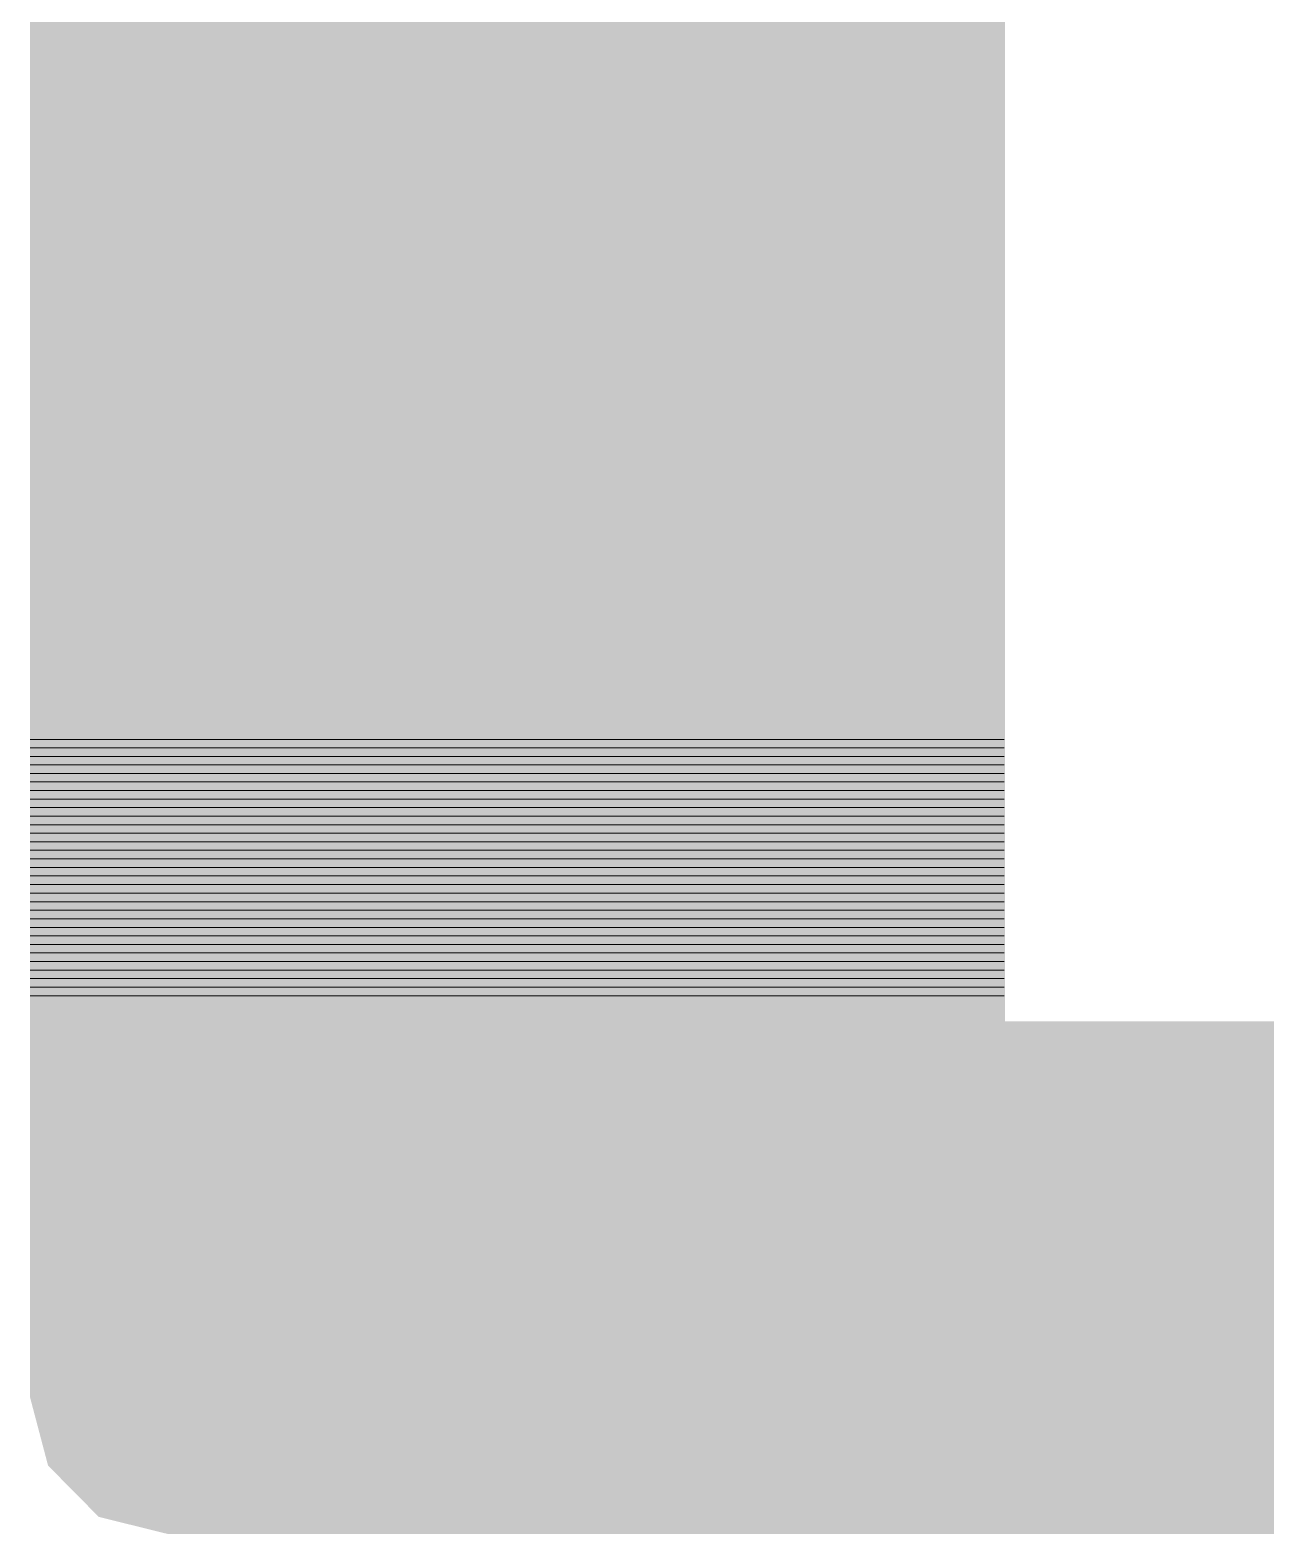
# Model space of a CAD drawing. Header units: inches. Extents: x 0.9 to 46, y 0.8 to 32.4.
# Drawn here: x 43.4508 to 43.6918, y 24.0329 to 24.3262 of the extents above; entities that cross this region are included whole.
import ezdxf

# ---------------------------------------------------------------- set-up
doc = ezdxf.new("R2010")
doc.units = ezdxf.units.IN
doc.header["$MEASUREMENT"] = 0
doc.layers.add('PDF_Geometry', color=7, linetype='Continuous')
doc.layers.add('PDF_Solid Fills', color=7, linetype='Continuous')

msp = doc.modelspace()

# ---------------------------------------------------------------- linework, layer by layer
at = {"layer": 'PDF_Geometry', "lineweight": 20}
for points in [[(43.45078, 24.18787), (43.64078, 24.18787)], [(43.45078, 24.18787), (43.64078, 24.18787)], [(43.45078, 24.18621), (43.64078, 24.18621)], [(43.45078, 24.18621), (43.64078, 24.18621)], [(43.45078, 24.18455), (43.64078, 24.18455)], [(43.45078, 24.18455), (43.64078, 24.18455)], [(43.45078, 24.18455), (43.64078, 24.18455)], [(43.45078, 24.18455), (43.64078, 24.18455)], [(43.45078, 24.1829), (43.64078, 24.1829)], [(43.45078, 24.1829), (43.64078, 24.1829)], [(43.45078, 24.18121), (43.64078, 24.18121)], [(43.45078, 24.18121), (43.64078, 24.18121)], [(43.45078, 24.17958), (43.64078, 24.17958)], [(43.45078, 24.17958), (43.64078, 24.17958)], [(43.45078, 24.17958), (43.64078, 24.17958)], [(43.45078, 24.17958), (43.64078, 24.17958)], [(43.45078, 24.17789), (43.64078, 24.17789)], [(43.45078, 24.17789), (43.64078, 24.17789)], [(43.45078, 24.17623), (43.64078, 24.17623)], [(43.45078, 24.17623), (43.64078, 24.17623)], [(43.45078, 24.17457), (43.64078, 24.17457)], [(43.45078, 24.17457), (43.64078, 24.17457)], [(43.45078, 24.17457), (43.64078, 24.17457)], [(43.45078, 24.17457), (43.64078, 24.17457)], [(43.45078, 24.17291), (43.64078, 24.17291)], [(43.45078, 24.17291), (43.64078, 24.17291)], [(43.45078, 24.17122), (43.64078, 24.17122)], [(43.45078, 24.17122), (43.64078, 24.17122)], [(43.45078, 24.17122), (43.64078, 24.17122)], [(43.45078, 24.17122), (43.64078, 24.17122)], [(43.45078, 24.16956), (43.64078, 24.16956)], [(43.45078, 24.16956), (43.64078, 24.16956)], [(43.45078, 24.16956), (43.64078, 24.16956)], [(43.45078, 24.16956), (43.64078, 24.16956)], [(43.45078, 24.1679), (43.64078, 24.1679)], [(43.45078, 24.1679), (43.64078, 24.1679)], [(43.45078, 24.16624), (43.64078, 24.16624)], [(43.45078, 24.16624), (43.64078, 24.16624)], [(43.45078, 24.16624), (43.64078, 24.16624)], [(43.45078, 24.16624), (43.64078, 24.16624)], [(43.45078, 24.16455), (43.64078, 24.16455)], [(43.45078, 24.16455), (43.64078, 24.16455)], [(43.45078, 24.16455), (43.64078, 24.16455)], [(43.45078, 24.16455), (43.64078, 24.16455)], [(43.45078, 24.16289), (43.64078, 24.16289)], [(43.45078, 24.16289), (43.64078, 24.16289)], [(43.45078, 24.16123), (43.64078, 24.16123)], [(43.45078, 24.16123), (43.64078, 24.16123)], [(43.45078, 24.16123), (43.64078, 24.16123)], [(43.45078, 24.16123), (43.64078, 24.16123)], [(43.45078, 24.15957), (43.64078, 24.15957)], [(43.45078, 24.15957), (43.64078, 24.15957)], [(43.45078, 24.15957), (43.64078, 24.15957)], [(43.45078, 24.15957), (43.64078, 24.15957)], [(43.45078, 24.15788), (43.64078, 24.15788)], [(43.45078, 24.15788), (43.64078, 24.15788)], [(43.45078, 24.15788), (43.64078, 24.15788)], [(43.45078, 24.15788), (43.64078, 24.15788)], [(43.45078, 24.15622), (43.64078, 24.15622)], [(43.45078, 24.15622), (43.64078, 24.15622)], [(43.45078, 24.15622), (43.64078, 24.15622)], [(43.45078, 24.15622), (43.64078, 24.15622)], [(43.45078, 24.15622), (43.64078, 24.15622)], [(43.45078, 24.15622), (43.64078, 24.15622)], [(43.45078, 24.15456), (43.64078, 24.15456)], [(43.45078, 24.15456), (43.64078, 24.15456)], [(43.45078, 24.15456), (43.64078, 24.15456)], [(43.45078, 24.15456), (43.64078, 24.15456)], [(43.45078, 24.1529), (43.64078, 24.1529)], [(43.45078, 24.1529), (43.64078, 24.1529)], [(43.45078, 24.1529), (43.64078, 24.1529)], [(43.45078, 24.1529), (43.64078, 24.1529)], [(43.45078, 24.15121), (43.64078, 24.15121)], [(43.45078, 24.15121), (43.64078, 24.15121)], [(43.45078, 24.15121), (43.64078, 24.15121)], [(43.45078, 24.15121), (43.64078, 24.15121)], [(43.45078, 24.15121), (43.64078, 24.15121)], [(43.45078, 24.15121), (43.64078, 24.15121)], [(43.45078, 24.14956), (43.64078, 24.14956)], [(43.45078, 24.14956), (43.64078, 24.14956)], [(43.45078, 24.14956), (43.64078, 24.14956)], [(43.45078, 24.14956), (43.64078, 24.14956)], [(43.45078, 24.1479), (43.64078, 24.1479)], [(43.45078, 24.1479), (43.64078, 24.1479)], [(43.45078, 24.1479), (43.64078, 24.1479)], [(43.45078, 24.1479), (43.64078, 24.1479)], [(43.45078, 24.1479), (43.64078, 24.1479)], [(43.45078, 24.1479), (43.64078, 24.1479)], [(43.45078, 24.14624), (43.64078, 24.14624)], [(43.45078, 24.14624), (43.64078, 24.14624)], [(43.45078, 24.14624), (43.64078, 24.14624)], [(43.45078, 24.14624), (43.64078, 24.14624)], [(43.45078, 24.14624), (43.64078, 24.14624)], [(43.45078, 24.14624), (43.64078, 24.14624)], [(43.45078, 24.14455), (43.64078, 24.14455)], [(43.45078, 24.14455), (43.64078, 24.14455)], [(43.45078, 24.14455), (43.64078, 24.14455)], [(43.45078, 24.14455), (43.64078, 24.14455)], [(43.45078, 24.14455), (43.64078, 24.14455)], [(43.45078, 24.14455), (43.64078, 24.14455)], [(43.45078, 24.14455), (43.64078, 24.14455)], [(43.45078, 24.14455), (43.64078, 24.14455)], [(43.45078, 24.14289), (43.64078, 24.14289)], [(43.45078, 24.14289), (43.64078, 24.14289)], [(43.45078, 24.14289), (43.64078, 24.14289)], [(43.45078, 24.14289), (43.64078, 24.14289)], [(43.45078, 24.14289), (43.64078, 24.14289)], [(43.45078, 24.14289), (43.64078, 24.14289)], [(43.45078, 24.14123), (43.64078, 24.14123)], [(43.45078, 24.14123), (43.64078, 24.14123)], [(43.45078, 24.14123), (43.64078, 24.14123)], [(43.45078, 24.14123), (43.64078, 24.14123)], [(43.45078, 24.14123), (43.64078, 24.14123)], [(43.45078, 24.14123), (43.64078, 24.14123)], [(43.45078, 24.14123), (43.64078, 24.14123)], [(43.45078, 24.14123), (43.64078, 24.14123)], [(43.45078, 24.13957), (43.64078, 24.13957)], [(43.45078, 24.13957), (43.64078, 24.13957)], [(43.45078, 24.13957), (43.64078, 24.13957)], [(43.45078, 24.13957), (43.64078, 24.13957)], [(43.45078, 24.13957), (43.64078, 24.13957)], [(43.45078, 24.13957), (43.64078, 24.13957)], [(43.45078, 24.13957), (43.64078, 24.13957)], [(43.45078, 24.13957), (43.64078, 24.13957)], [(43.45078, 24.13957), (43.64078, 24.13957)], [(43.45078, 24.13957), (43.64078, 24.13957)], [(43.45078, 24.13788), (43.64078, 24.13788)], [(43.45078, 24.13788), (43.64078, 24.13788)], [(43.45078, 24.13788), (43.64078, 24.13788)], [(43.45078, 24.13788), (43.64078, 24.13788)], [(43.45078, 24.13788), (43.64078, 24.13788)], [(43.45078, 24.13788), (43.64078, 24.13788)], [(43.45078, 24.13788), (43.64078, 24.13788)], [(43.45078, 24.13788), (43.64078, 24.13788)], [(43.45078, 24.13788), (43.64078, 24.13788)], [(43.45078, 24.13788), (43.64078, 24.13788)]]:
    msp.add_lwpolyline(points, close=True, dxfattribs=at)
at = {"layer": 'PDF_Solid Fills', "color": 251, "lineweight": 20, "true_color": 0x4d4d4d, "transparency": 33554559}
for points in [[(43.45078, 24.32788), (43.45078, 24.32456), (43.64094, 24.32456)], [(43.45078, 24.32788), (43.64094, 24.32788), (43.64094, 24.32456)], [(43.45078, 24.32456), (43.45078, 24.31955), (43.64094, 24.31955)], [(43.45078, 24.32456), (43.64094, 24.32456), (43.64094, 24.31955)], [(43.45078, 24.31955), (43.45078, 24.31789), (43.64094, 24.31789)], [(43.45078, 24.31955), (43.64094, 24.31955), (43.64094, 24.31789)], [(43.45078, 24.31789), (43.45078, 24.31454), (43.64094, 24.31454)], [(43.45078, 24.31789), (43.64094, 24.31789), (43.64094, 24.31454)], [(43.45078, 24.31454), (43.45078, 24.31288), (43.64094, 24.31288)], [(43.45078, 24.31454), (43.64094, 24.31454), (43.64094, 24.31288)], [(43.45078, 24.31288), (43.45078, 24.31122), (43.64094, 24.31122)], [(43.45078, 24.31288), (43.64094, 24.31288), (43.64094, 24.31122)], [(43.45078, 24.31122), (43.45078, 24.30956), (43.64094, 24.30956)], [(43.45078, 24.31122), (43.64094, 24.31122), (43.64094, 24.30956)], [(43.45078, 24.30956), (43.45078, 24.30621), (43.64094, 24.30621)], [(43.45078, 24.30956), (43.64094, 24.30956), (43.64094, 24.30621)], [(43.45078, 24.30621), (43.45078, 24.30455), (43.64094, 24.30455)], [(43.45078, 24.30621), (43.64094, 24.30621), (43.64094, 24.30455)], [(43.45078, 24.30455), (43.45078, 24.30289), (43.64094, 24.30289)], [(43.45078, 24.30455), (43.64094, 24.30455), (43.64094, 24.30289)], [(43.45078, 24.30289), (43.45078, 24.29954), (43.64094, 24.29954)], [(43.45078, 24.30289), (43.64094, 24.30289), (43.64094, 24.29954)], [(43.45078, 24.29954), (43.45078, 24.29788), (43.64094, 24.29788)], [(43.45078, 24.29954), (43.64094, 24.29954), (43.64094, 24.29788)], [(43.45078, 24.29788), (43.45078, 24.29622), (43.64094, 24.29622)], [(43.45078, 24.29788), (43.64094, 24.29788), (43.64094, 24.29622)], [(43.45078, 24.29622), (43.45078, 24.29288), (43.64094, 24.29288)], [(43.45078, 24.29622), (43.64094, 24.29622), (43.64094, 24.29288)], [(43.45078, 24.29288), (43.45078, 24.29122), (43.64094, 24.29122)], [(43.45078, 24.29288), (43.64094, 24.29288), (43.64094, 24.29122)], [(43.45078, 24.29122), (43.45078, 24.28956), (43.64094, 24.28956)], [(43.45078, 24.29122), (43.64094, 24.29122), (43.64094, 24.28956)], [(43.45078, 24.28956), (43.45078, 24.2879), (43.64094, 24.2879)], [(43.45078, 24.28956), (43.64094, 24.28956), (43.64094, 24.2879)], [(43.45078, 24.2879), (43.45078, 24.28455), (43.64094, 24.28455)], [(43.45078, 24.2879), (43.64094, 24.2879), (43.64094, 24.28455)], [(43.45078, 24.28455), (43.45078, 24.28289), (43.64094, 24.28289)], [(43.45078, 24.28455), (43.64094, 24.28455), (43.64094, 24.28289)], [(43.45078, 24.28289), (43.45078, 24.28123), (43.64094, 24.28123)], [(43.45078, 24.28289), (43.64094, 24.28289), (43.64094, 24.28123)], [(43.45078, 24.28123), (43.45078, 24.27788), (43.64094, 24.27788)], [(43.45078, 24.28123), (43.64094, 24.28123), (43.64094, 24.27788)], [(43.45078, 24.27788), (43.45078, 24.27622), (43.64094, 24.27622)], [(43.45078, 24.27788), (43.64094, 24.27788), (43.64094, 24.27622)], [(43.45078, 24.27622), (43.45078, 24.27456), (43.64094, 24.27456)], [(43.45078, 24.27622), (43.64094, 24.27622), (43.64094, 24.27456)], [(43.45078, 24.27456), (43.45078, 24.2729), (43.64094, 24.2729)], [(43.45078, 24.27456), (43.64094, 24.27456), (43.64094, 24.2729)], [(43.45078, 24.2729), (43.45078, 24.26955), (43.64094, 24.26955)], [(43.45078, 24.2729), (43.64094, 24.2729), (43.64094, 24.26955)], [(43.45078, 24.26955), (43.45078, 24.26789), (43.64094, 24.26789)], [(43.45078, 24.26955), (43.64094, 24.26955), (43.64094, 24.26789)], [(43.45078, 24.26789), (43.45078, 24.26623), (43.64094, 24.26623)], [(43.45078, 24.26789), (43.64094, 24.26789), (43.64094, 24.26623)], [(43.45078, 24.26623), (43.45078, 24.26457), (43.64094, 24.26457)], [(43.45078, 24.26623), (43.64094, 24.26623), (43.64094, 24.26457)], [(43.45078, 24.26457), (43.45078, 24.26288), (43.64094, 24.26288)], [(43.45078, 24.26457), (43.64094, 24.26457), (43.64094, 24.26288)], [(43.45078, 24.26288), (43.45078, 24.25957), (43.64094, 24.25957)], [(43.45078, 24.26288), (43.64094, 24.26288), (43.64094, 24.25957)], [(43.45078, 24.25957), (43.45078, 24.25791), (43.64094, 24.25791)], [(43.45078, 24.25957), (43.64094, 24.25957), (43.64094, 24.25791)], [(43.45078, 24.25791), (43.45078, 24.25622), (43.64094, 24.25622)], [(43.45078, 24.25791), (43.64094, 24.25791), (43.64094, 24.25622)], [(43.45078, 24.25622), (43.45078, 24.25456), (43.64094, 24.25456)], [(43.45078, 24.25622), (43.64094, 24.25622), (43.64094, 24.25456)], [(43.45078, 24.25456), (43.45078, 24.2529), (43.64094, 24.2529)], [(43.45078, 24.25456), (43.64094, 24.25456), (43.64094, 24.2529)], [(43.45078, 24.2529), (43.45078, 24.24955), (43.64094, 24.24955)], [(43.45078, 24.2529), (43.64094, 24.2529), (43.64094, 24.24955)], [(43.45078, 24.24955), (43.45078, 24.24789), (43.64094, 24.24789)], [(43.45078, 24.24955), (43.64094, 24.24955), (43.64094, 24.24789)], [(43.45078, 24.24789), (43.45078, 24.24623), (43.64094, 24.24623)], [(43.45078, 24.24789), (43.64094, 24.24789), (43.64094, 24.24623)], [(43.45078, 24.24623), (43.45078, 24.24457), (43.64094, 24.24457)], [(43.45078, 24.24623), (43.64094, 24.24623), (43.64094, 24.24457)], [(43.45078, 24.24457), (43.45078, 24.24288), (43.64094, 24.24288)], [(43.45078, 24.24457), (43.64094, 24.24457), (43.64094, 24.24288)], [(43.45078, 24.24288), (43.45078, 24.23956), (43.64094, 24.23956)], [(43.45078, 24.24288), (43.64094, 24.24288), (43.64094, 24.23956)], [(43.45078, 24.23956), (43.45078, 24.2379), (43.64094, 24.2379)], [(43.45078, 24.23956), (43.64094, 24.23956), (43.64094, 24.2379)], [(43.45078, 24.2379), (43.45078, 24.23621), (43.64094, 24.23621)], [(43.45078, 24.2379), (43.64094, 24.2379), (43.64094, 24.23621)], [(43.45078, 24.23621), (43.45078, 24.23455), (43.64094, 24.23455)], [(43.45078, 24.23621), (43.64094, 24.23621), (43.64094, 24.23455)], [(43.45078, 24.23455), (43.45078, 24.23289), (43.64094, 24.23289)], [(43.45078, 24.23455), (43.64094, 24.23455), (43.64094, 24.23289)], [(43.45078, 24.23289), (43.45078, 24.23123), (43.64094, 24.23123)], [(43.45078, 24.23289), (43.64094, 24.23289), (43.64094, 24.23123)], [(43.45078, 24.23123), (43.45078, 24.22954), (43.64094, 24.22954)], [(43.45078, 24.23123), (43.64094, 24.23123), (43.64094, 24.22954)], [(43.45078, 24.22954), (43.45078, 24.22788), (43.64094, 24.22788)], [(43.45078, 24.22954), (43.64094, 24.22954), (43.64094, 24.22788)], [(43.45078, 24.22788), (43.45078, 24.22456), (43.64094, 24.22456)], [(43.45078, 24.22788), (43.64094, 24.22788), (43.64094, 24.22456)], [(43.45078, 24.22456), (43.45078, 24.22287), (43.64094, 24.22287)], [(43.45078, 24.22456), (43.64094, 24.22456), (43.64094, 24.22287)], [(43.45078, 24.22287), (43.45078, 24.22122), (43.64094, 24.22122)], [(43.45078, 24.22287), (43.64094, 24.22287), (43.64094, 24.22122)], [(43.45078, 24.22122), (43.45078, 24.21956), (43.64094, 24.21956)], [(43.45078, 24.22122), (43.64094, 24.22122), (43.64094, 24.21956)], [(43.45078, 24.21956), (43.45078, 24.2179), (43.64094, 24.2179)], [(43.45078, 24.21956), (43.64094, 24.21956), (43.64094, 24.2179)], [(43.45078, 24.2179), (43.45078, 24.21624), (43.64094, 24.21624)], [(43.45078, 24.2179), (43.64094, 24.2179), (43.64094, 24.21624)], [(43.45078, 24.21624), (43.45078, 24.21455), (43.64094, 24.21455)], [(43.45078, 24.21624), (43.64094, 24.21624), (43.64094, 24.21455)], [(43.45078, 24.21455), (43.45078, 24.21289), (43.64094, 24.21289)], [(43.45078, 24.21455), (43.64094, 24.21455), (43.64094, 24.21289)], [(43.45078, 24.21289), (43.45078, 24.21123), (43.64094, 24.21123)], [(43.45078, 24.21289), (43.64094, 24.21289), (43.64094, 24.21123)], [(43.45078, 24.21123), (43.45078, 24.20957), (43.64094, 24.20957)], [(43.45078, 24.21123), (43.64094, 24.21123), (43.64094, 24.20957)], [(43.45078, 24.20957), (43.45078, 24.20788), (43.64094, 24.20788)], [(43.45078, 24.20957), (43.64094, 24.20957), (43.64094, 24.20788)], [(43.45078, 24.20788), (43.45078, 24.20622), (43.64094, 24.20622)], [(43.45078, 24.20788), (43.64094, 24.20788), (43.64094, 24.20622)], [(43.45078, 24.20622), (43.45078, 24.20456), (43.64094, 24.20456)], [(43.45078, 24.20622), (43.64094, 24.20622), (43.64094, 24.20456)], [(43.45078, 24.20456), (43.45078, 24.2029), (43.64094, 24.2029)], [(43.45078, 24.20456), (43.64094, 24.20456), (43.64094, 24.2029)], [(43.45078, 24.2029), (43.45078, 24.20121), (43.64094, 24.20121)], [(43.45078, 24.2029), (43.64094, 24.2029), (43.64094, 24.20121)], [(43.45078, 24.20121), (43.45078, 24.19955), (43.64094, 24.19955)], [(43.45078, 24.20121), (43.64094, 24.20121), (43.64094, 24.19955)], [(43.45078, 24.19955), (43.45078, 24.19789), (43.64094, 24.19789)], [(43.45078, 24.19955), (43.64094, 24.19955), (43.64094, 24.19789)], [(43.45078, 24.19789), (43.45078, 24.19623), (43.64094, 24.19623)], [(43.45078, 24.19789), (43.64094, 24.19789), (43.64094, 24.19623)], [(43.45078, 24.19623), (43.45078, 24.19454), (43.64094, 24.19454)], [(43.45078, 24.19623), (43.64094, 24.19623), (43.64094, 24.19454)], [(43.45078, 24.19454), (43.45078, 24.19288), (43.64094, 24.19288)], [(43.45078, 24.19454), (43.64094, 24.19454), (43.64094, 24.19288)], [(43.45078, 24.19288), (43.45078, 24.19122), (43.64094, 24.19122)], [(43.45078, 24.19288), (43.64094, 24.19288), (43.64094, 24.19122)], [(43.45078, 24.19122), (43.45078, 24.18957), (43.64094, 24.18957)], [(43.45078, 24.19122), (43.64094, 24.19122), (43.64094, 24.18957)], [(43.45078, 24.18957), (43.45078, 24.18787), (43.64094, 24.18787)], [(43.45078, 24.18957), (43.64094, 24.18957), (43.64094, 24.18787)], [(43.45078, 24.18787), (43.45078, 24.18621), (43.64094, 24.18621)], [(43.45078, 24.18787), (43.64094, 24.18787), (43.64094, 24.18621)], [(43.45078, 24.18621), (43.45078, 24.18455), (43.64094, 24.18455)], [(43.45078, 24.18621), (43.64094, 24.18621), (43.64094, 24.18455)], [(43.45078, 24.18455), (43.45078, 24.1829), (43.64094, 24.1829)], [(43.45078, 24.18455), (43.64094, 24.18455), (43.64094, 24.1829)], [(43.45078, 24.1829), (43.45078, 24.18121), (43.64094, 24.18121)], [(43.45078, 24.1829), (43.64094, 24.1829), (43.64094, 24.18121)], [(43.45078, 24.18121), (43.45078, 24.17958), (43.64094, 24.17958)], [(43.45078, 24.18121), (43.64094, 24.18121), (43.64094, 24.17958)], [(43.45078, 24.17958), (43.45078, 24.17789), (43.64094, 24.17789)], [(43.45078, 24.17958), (43.64094, 24.17958), (43.64094, 24.17789)], [(43.45078, 24.17789), (43.45078, 24.17623), (43.64094, 24.17623)], [(43.45078, 24.17789), (43.64094, 24.17789), (43.64094, 24.17623)], [(43.45078, 24.17623), (43.45078, 24.17457), (43.64094, 24.17457)], [(43.45078, 24.17623), (43.64094, 24.17623), (43.64094, 24.17457)], [(43.45078, 24.17457), (43.45078, 24.17291), (43.64094, 24.17291)], [(43.45078, 24.17457), (43.64094, 24.17457), (43.64094, 24.17291)], [(43.45078, 24.17291), (43.45078, 24.17122), (43.64094, 24.17122)], [(43.45078, 24.17291), (43.64094, 24.17291), (43.64094, 24.17122)], [(43.45078, 24.17122), (43.45078, 24.16956), (43.64094, 24.16956)], [(43.45078, 24.17122), (43.64094, 24.17122), (43.64094, 24.16956)], [(43.45078, 24.16956), (43.45078, 24.1679), (43.64094, 24.1679)], [(43.45078, 24.16956), (43.64094, 24.16956), (43.64094, 24.1679)], [(43.45078, 24.1679), (43.45078, 24.16624), (43.64094, 24.16624)], [(43.45078, 24.1679), (43.64094, 24.1679), (43.64094, 24.16624)], [(43.45078, 24.16624), (43.45078, 24.16455), (43.64094, 24.16455)], [(43.45078, 24.16624), (43.64094, 24.16624), (43.64094, 24.16455)], [(43.45078, 24.16455), (43.45078, 24.16289), (43.64094, 24.16289)], [(43.45078, 24.16455), (43.64094, 24.16455), (43.64094, 24.16289)], [(43.45078, 24.16289), (43.45078, 24.16123), (43.64094, 24.16123)], [(43.45078, 24.16289), (43.64094, 24.16289), (43.64094, 24.16123)], [(43.45078, 24.16123), (43.45078, 24.15957), (43.64094, 24.15957)], [(43.45078, 24.16123), (43.64094, 24.16123), (43.64094, 24.15957)], [(43.45078, 24.15957), (43.45078, 24.15788), (43.64094, 24.15788)], [(43.45078, 24.15957), (43.64094, 24.15957), (43.64094, 24.15788)], [(43.45078, 24.15788), (43.45078, 24.15622), (43.64094, 24.15622)], [(43.45078, 24.15788), (43.64094, 24.15788), (43.64094, 24.15622)], [(43.45078, 24.15622), (43.45078, 24.15456), (43.64094, 24.15456)], [(43.45078, 24.15622), (43.64094, 24.15622), (43.64094, 24.15456)], [(43.45078, 24.15456), (43.45078, 24.1529), (43.64094, 24.1529)], [(43.45078, 24.15456), (43.64094, 24.15456), (43.64094, 24.1529)], [(43.45078, 24.1529), (43.45078, 24.15121), (43.64094, 24.15121)], [(43.45078, 24.1529), (43.64094, 24.1529), (43.64094, 24.15121)], [(43.45078, 24.15121), (43.45078, 24.14956), (43.64094, 24.14956)], [(43.45078, 24.15121), (43.64094, 24.15121), (43.64094, 24.14956)], [(43.45078, 24.14956), (43.45078, 24.1479), (43.64094, 24.1479)], [(43.45078, 24.14956), (43.64094, 24.14956), (43.64094, 24.1479)], [(43.45078, 24.1479), (43.45078, 24.14624), (43.64094, 24.14624)], [(43.45078, 24.1479), (43.64094, 24.1479), (43.64094, 24.14624)], [(43.45078, 24.14624), (43.45078, 24.14455), (43.64094, 24.14455)], [(43.45078, 24.14624), (43.64094, 24.14624), (43.64094, 24.14455)], [(43.45078, 24.14455), (43.45078, 24.14289), (43.64094, 24.14289)], [(43.45078, 24.14455), (43.64094, 24.14455), (43.64094, 24.14289)], [(43.45078, 24.14289), (43.45078, 24.14123), (43.64094, 24.14123)], [(43.45078, 24.14289), (43.64094, 24.14289), (43.64094, 24.14123)], [(43.45078, 24.14123), (43.45078, 24.13957), (43.64094, 24.13957)], [(43.45078, 24.14123), (43.64094, 24.14123), (43.64094, 24.13957)], [(43.45078, 24.13957), (43.45078, 24.13788), (43.64094, 24.13788)], [(43.45078, 24.13957), (43.64094, 24.13957), (43.64094, 24.13788)], [(43.45078, 24.13788), (43.45078, 24.13622), (43.64094, 24.13622)], [(43.45078, 24.13788), (43.64094, 24.13788), (43.64094, 24.13622)], [(43.45078, 24.13622), (43.45078, 24.1329), (43.64094, 24.1329)], [(43.45078, 24.13622), (43.64094, 24.13622), (43.64094, 24.1329)], [(43.45078, 24.1329), (43.45078, 24.05955), (44.13261, 24.05955)], [(43.45078, 24.1329), (44.13261, 24.1329), (44.13261, 24.05955)], [(43.45078, 24.05955), (43.45429, 24.04624), (44.1291, 24.04624)], [(43.45078, 24.05955), (44.13261, 24.05955), (44.1291, 24.04624)], [(43.45429, 24.04624), (43.46418, 24.03623), (44.11921, 24.03623)], [(43.45429, 24.04624), (44.1291, 24.04624), (44.11921, 24.03623)], [(43.46418, 24.03623), (43.47759, 24.03291), (44.1074, 24.03291)], [(43.46418, 24.03623), (44.11921, 24.03623), (44.1074, 24.03291)]]:
    msp.add_solid(points, dxfattribs=at)

doc.saveas('drawing.dxf')
